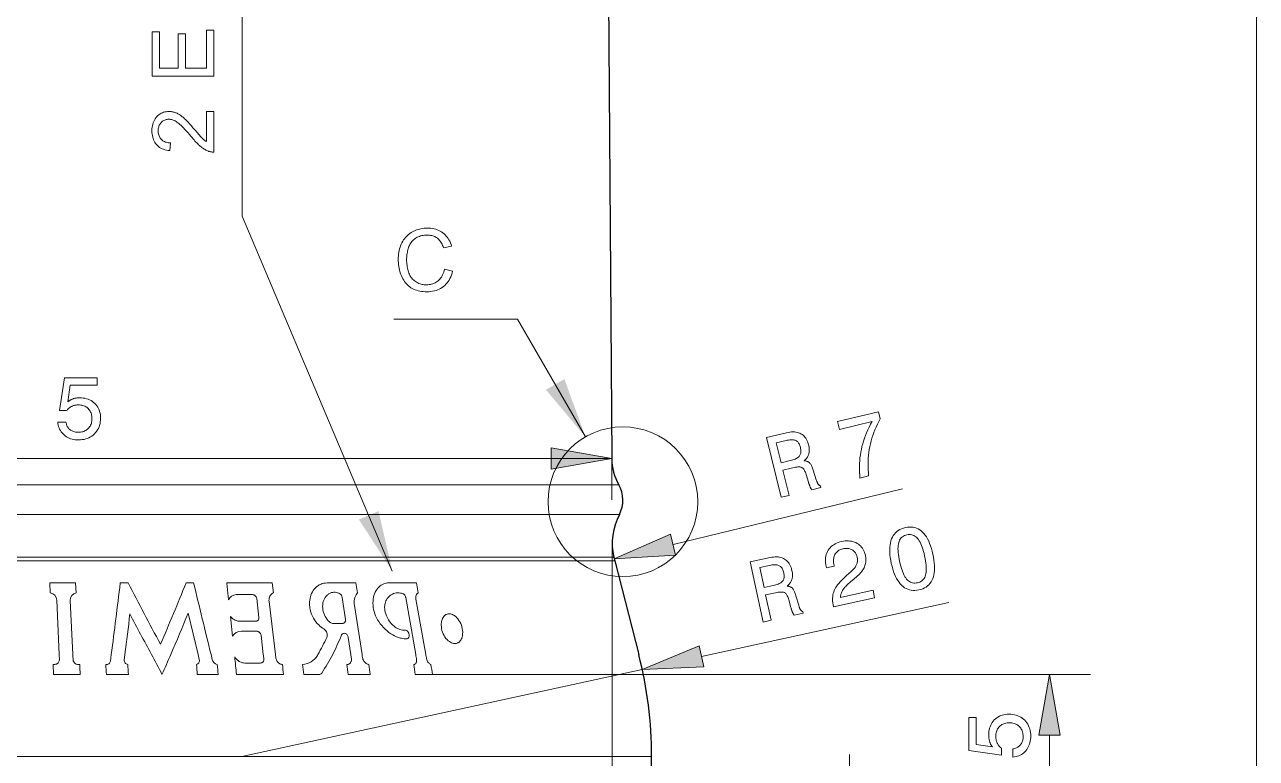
# Model space of a CAD drawing. Extents: x 5 to 409, y 5 to 583.
# Drawn here: x 136.8 to 196.9, y 204 to 239.7 of the extents above; entities that cross this region are included whole.
import ezdxf

# ---------------------------------------------------------------- set-up
doc = ezdxf.new("R2010")
doc.units = 0
for name, color, linetype, lineweight in [('DETAIL', 3, 'Continuous', 25), ('DIMENSIONS', 2, 'Continuous', 25), ('OUTLINE', 7, 'Continuous', 70), ('TEXT', 2, 'Continuous', 25)]:
    doc.layers.add(name, color=color, linetype=linetype, lineweight=lineweight)

msp = doc.modelspace()

# ---------------------------------------------------------------- linework, layer by layer
at = {"layer": 'DETAIL', "lineweight": 13}
for p, q in [((161.743, 217.31), (99.6, 217.31)), ((161.768, 215.856), (99.572, 215.856)), ((161.567, 213.603), (99.801, 213.603)), ((161.529, 213.783), (99.844, 213.783)), ((163.15, 204.057), (97.997, 204.057))]:
    msp.add_line(p, q, dxfattribs=at)
at = {"layer": 'DETAIL', "lineweight": 13, "ltscale": 0.101292}
msp.add_line((165.795, 217.31), (161.743, 217.31), dxfattribs=at)
at = {"layer": 'DETAIL', "lineweight": 13, "ltscale": 0.101379}
msp.add_line((165.823, 215.856), (161.768, 215.856), dxfattribs=at)
at = {"layer": 'DETAIL', "lineweight": 13, "ltscale": 0.100545}
msp.add_line((165.55, 213.783), (161.529, 213.783), dxfattribs=at)
at = {"layer": 'DETAIL', "lineweight": 13, "ltscale": 0.100679}
msp.add_line((165.594, 213.603), (161.567, 213.603), dxfattribs=at)
at = {"layer": 'DETAIL', "lineweight": 13, "ltscale": 0.106197}
msp.add_line((167.397, 204.057), (163.15, 204.057), dxfattribs=at)
at = {"layer": 'DETAIL', "lineweight": 13}
msp.add_circle((165.995, 216.48), 3.651, dxfattribs=at)
at = {"layer": 'DIMENSIONS', "lineweight": 13}
for p, q in [((196.899, 195.512), (196.899, 348.609)), ((161.438, 218.583), (99.947, 218.583)), ((102.902, 218.582), (162.493, 218.582)), ((165.475, 214.452), (165.475, 174.354)), ((147.397, 204.057), (166.94, 208.311)), ((156.704, 208.062), (188.805, 208.062))]:
    msp.add_line(p, q, dxfattribs=at)
at = {"layer": 'DIMENSIONS', "lineweight": 13, "ltscale": 0.288112}
msp.add_line((168.443, 214.39), (179.642, 217.11), dxfattribs=at)
at = {"layer": 'DIMENSIONS', "lineweight": 13, "ltscale": 0.308955}
msp.add_line((169.827, 208.94), (181.902, 211.568), dxfattribs=at)
at = {"layer": 'DIMENSIONS', "lineweight": 13, "ltscale": 0.239891}
msp.add_line((186.805, 195.512), (186.805, 205.107), dxfattribs=at)
at = {"layer": 'DIMENSIONS', "lineweight": 13, "ltscale": 0.116125}
msp.add_line((177.05, 199.512), (177.05, 204.157), dxfattribs=at)
at = {"layer": 'DIMENSIONS', "lineweight": 13}
for points in [[(138.423, 220.364), (138.823, 220.364), (138.832, 220.318), (138.843, 220.275), (138.856, 220.233), (138.872, 220.193), (138.89, 220.156), (138.911, 220.12), (138.934, 220.086), (138.96, 220.055), (138.988, 220.026), (139.018, 219.998), (139.051, 219.973), (139.086, 219.951), (139.122, 219.931), (139.16, 219.914), (139.199, 219.899), (139.241, 219.888), (139.284, 219.878), (139.329, 219.872), (139.376, 219.868), (139.424, 219.866), (139.483, 219.868), (139.54, 219.874), (139.594, 219.883), (139.647, 219.896), (139.696, 219.912), (139.744, 219.933), (139.788, 219.956), (139.831, 219.984), (139.871, 220.015), (139.909, 220.05), (139.944, 220.088), (139.975, 220.128), (140.003, 220.17), (140.027, 220.215), (140.047, 220.262), (140.063, 220.312), (140.076, 220.363), (140.085, 220.418), (140.091, 220.474), (140.093, 220.533), (140.091, 220.593), (140.085, 220.65), (140.076, 220.705), (140.064, 220.757), (140.047, 220.807), (140.027, 220.855), (140.004, 220.9), (139.977, 220.942), (139.946, 220.982), (139.911, 221.02), (139.874, 221.054), (139.834, 221.085), (139.791, 221.112), (139.746, 221.136), (139.699, 221.156), (139.649, 221.172), (139.596, 221.185), (139.542, 221.194), (139.484, 221.199), (139.424, 221.201), (139.39, 221.2), (139.355, 221.198), (139.322, 221.195), (139.289, 221.19), (139.257, 221.184), (139.225, 221.176), (139.194, 221.167), (139.164, 221.156), (139.134, 221.145), (139.105, 221.131), (139.076, 221.117), (139.049, 221.101), (139.022, 221.084), (138.995, 221.065), (138.97, 221.045), (138.945, 221.024), (138.921, 221.001), (138.897, 220.977), (138.875, 220.952), (138.853, 220.925), (138.509, 220.925), (138.745, 222.514), (140.348, 222.514), (140.348, 222.16), (139.034, 222.16), (138.914, 221.353), (138.936, 221.371), (138.959, 221.389), (138.982, 221.406), (139.006, 221.421), (139.031, 221.436), (139.057, 221.45), (139.084, 221.463), (139.111, 221.476), (139.139, 221.487), (139.168, 221.497), (139.198, 221.507), (139.228, 221.515), (139.258, 221.522), (139.29, 221.529), (139.321, 221.534), (139.353, 221.539), (139.386, 221.542), (139.419, 221.545), (139.453, 221.546), (139.487, 221.547), (139.578, 221.544), (139.665, 221.536), (139.748, 221.522), (139.828, 221.503), (139.904, 221.478), (139.977, 221.448), (140.046, 221.412), (140.111, 221.371), (140.173, 221.325), (140.231, 221.273), (140.284, 221.216), (140.332, 221.156), (140.374, 221.093), (140.411, 221.026), (140.442, 220.956), (140.467, 220.882), (140.487, 220.805), (140.501, 220.725), (140.509, 220.641), (140.512, 220.554), (140.509, 220.461), (140.5, 220.372), (140.485, 220.287), (140.464, 220.205), (140.438, 220.126), (140.405, 220.052), (140.366, 219.98), (140.321, 219.913), (140.27, 219.849), (140.214, 219.788), (140.152, 219.733), (140.087, 219.683), (140.019, 219.639), (139.946, 219.601), (139.87, 219.569), (139.791, 219.542), (139.708, 219.522), (139.621, 219.507), (139.531, 219.498), (139.437, 219.495), (139.354, 219.498), (139.273, 219.505), (139.196, 219.517), (139.121, 219.534), (139.049, 219.555), (138.98, 219.582), (138.914, 219.613), (138.851, 219.649), (138.791, 219.689), (138.734, 219.735), (138.68, 219.784), (138.632, 219.836), (138.588, 219.892), (138.55, 219.95), (138.516, 220.012), (138.488, 220.076), (138.464, 220.144), (138.445, 220.214), (138.432, 220.288)], [(177.56, 217.634), (177.547, 217.778), (177.538, 217.922), (177.534, 218.065), (177.534, 218.206), (177.538, 218.347), (177.548, 218.487), (177.561, 218.625), (177.579, 218.763), (177.601, 218.9), (177.628, 219.035), (177.659, 219.171), (177.695, 219.306), (177.736, 219.441), (177.782, 219.577), (177.832, 219.712), (177.887, 219.848), (177.947, 219.983), (178.012, 220.119), (178.081, 220.255), (178.155, 220.39), (176.561, 220.003), (176.468, 220.386), (178.465, 220.871), (178.55, 220.523), (178.479, 220.391), (178.412, 220.257), (178.35, 220.123), (178.293, 219.989), (178.24, 219.853), (178.191, 219.717), (178.147, 219.581), (178.107, 219.444), (178.072, 219.306), (178.042, 219.167), (178.016, 219.028), (177.994, 218.888), (177.977, 218.747), (177.965, 218.605), (177.956, 218.463), (177.953, 218.319), (177.954, 218.175), (177.959, 218.03), (177.969, 217.884), (177.984, 217.737)], [(173.71, 216.698), (173.002, 219.609), (173.975, 219.846), (174.06, 219.864), (174.141, 219.877), (174.22, 219.885), (174.295, 219.888), (174.367, 219.885), (174.437, 219.877), (174.503, 219.864), (174.566, 219.846), (174.626, 219.822), (174.683, 219.793), (174.736, 219.759), (174.786, 219.72), (174.833, 219.676), (174.876, 219.628), (174.915, 219.574), (174.951, 219.515), (174.983, 219.451), (175.011, 219.382), (175.036, 219.309), (175.058, 219.23), (175.068, 219.183), (175.077, 219.136), (175.083, 219.091), (175.086, 219.046), (175.087, 219.003), (175.086, 218.961), (175.083, 218.919), (175.077, 218.879), (175.069, 218.839), (175.059, 218.801), (175.047, 218.764), (175.032, 218.727), (175.015, 218.692), (174.996, 218.658), (174.974, 218.625), (174.95, 218.593), (174.924, 218.563), (174.896, 218.533), (174.866, 218.504), (174.833, 218.477), (174.867, 218.474), (174.899, 218.47), (174.929, 218.463), (174.958, 218.456), (174.986, 218.447), (175.012, 218.436), (175.036, 218.423), (175.059, 218.409), (175.081, 218.393), (175.101, 218.376), (175.12, 218.356), (175.138, 218.333), (175.157, 218.306), (175.175, 218.275), (175.193, 218.241), (175.211, 218.204), (175.229, 218.163), (175.246, 218.119), (175.264, 218.071), (175.28, 218.019), (175.426, 217.554), (175.436, 217.524), (175.445, 217.497), (175.455, 217.471), (175.464, 217.447), (175.473, 217.424), (175.483, 217.403), (175.492, 217.384), (175.501, 217.367), (175.511, 217.352), (175.52, 217.338), (175.529, 217.325), (175.539, 217.314), (175.55, 217.303), (175.561, 217.293), (175.572, 217.284), (175.584, 217.275), (175.596, 217.268), (175.609, 217.262), (175.623, 217.256), (175.636, 217.251), (175.656, 217.171), (175.215, 217.064), (175.207, 217.073), (175.199, 217.082), (175.191, 217.093), (175.183, 217.104), (175.175, 217.117), (175.167, 217.13), (175.159, 217.145), (175.15, 217.16), (175.142, 217.177), (175.134, 217.194), (175.126, 217.213), (175.117, 217.233), (175.108, 217.254), (175.1, 217.277), (175.091, 217.301), (175.081, 217.326), (175.072, 217.353), (175.063, 217.381), (175.053, 217.41), (175.043, 217.441), (174.931, 217.813), (174.914, 217.867), (174.896, 217.917), (174.877, 217.962), (174.857, 218.003), (174.837, 218.039), (174.816, 218.071), (174.794, 218.099), (174.772, 218.122), (174.748, 218.141), (174.725, 218.156), (174.697, 218.166), (174.665, 218.174), (174.626, 218.178), (174.582, 218.179), (174.533, 218.177), (174.477, 218.172), (174.416, 218.164), (174.35, 218.152), (174.278, 218.137), (174.2, 218.119), (173.8, 218.022), (174.099, 216.793)], [(173.953, 219.463), (173.478, 219.348), (173.714, 218.379), (174.162, 218.488), (174.228, 218.505), (174.29, 218.523), (174.346, 218.543), (174.398, 218.564), (174.446, 218.586), (174.488, 218.61), (174.526, 218.634), (174.56, 218.66), (174.588, 218.688), (174.612, 218.716), (174.632, 218.746), (174.648, 218.779), (174.661, 218.814), (174.671, 218.851), (174.677, 218.891), (174.68, 218.933), (174.679, 218.977), (174.675, 219.024), (174.667, 219.073), (174.656, 219.124), (174.643, 219.174), (174.627, 219.22), (174.61, 219.263), (174.591, 219.302), (174.569, 219.337), (174.546, 219.369), (174.521, 219.398), (174.494, 219.422), (174.464, 219.444), (174.433, 219.461), (174.4, 219.476), (174.363, 219.487), (174.323, 219.495), (174.28, 219.5), (174.233, 219.501), (174.184, 219.5), (174.131, 219.495), (174.075, 219.488), (174.016, 219.477)], [(179.09, 213.477), (179.061, 213.623), (179.039, 213.763), (179.023, 213.896), (179.015, 214.024), (179.013, 214.146), (179.017, 214.262), (179.029, 214.372), (179.047, 214.476), (179.072, 214.574), (179.103, 214.666), (179.142, 214.751), (179.186, 214.83), (179.237, 214.902), (179.295, 214.968), (179.359, 215.026), (179.429, 215.078), (179.506, 215.123), (179.589, 215.162), (179.679, 215.193), (179.775, 215.218), (179.873, 215.236), (179.969, 215.244), (180.061, 215.244), (180.15, 215.235), (180.235, 215.218), (180.318, 215.191), (180.397, 215.156), (180.473, 215.112), (180.546, 215.059), (180.616, 214.998), (180.682, 214.928), (180.745, 214.849), (180.804, 214.763), (180.86, 214.667), (180.912, 214.564), (180.96, 214.451), (181.005, 214.331), (181.047, 214.202), (181.085, 214.065), (181.119, 213.919), (181.148, 213.772), (181.171, 213.632), (181.187, 213.498), (181.196, 213.37), (181.198, 213.248), (181.194, 213.133), (181.183, 213.023), (181.165, 212.92), (181.14, 212.823), (181.109, 212.732), (181.071, 212.648), (181.027, 212.57), (180.976, 212.498), (180.918, 212.434), (180.854, 212.376), (180.783, 212.324), (180.706, 212.279), (180.622, 212.241), (180.532, 212.209), (180.435, 212.184), (180.338, 212.167), (180.243, 212.158), (180.151, 212.159), (180.063, 212.167), (179.977, 212.185), (179.895, 212.212), (179.815, 212.247), (179.739, 212.291), (179.666, 212.343), (179.596, 212.405), (179.529, 212.475), (179.465, 212.553), (179.406, 212.639), (179.35, 212.734), (179.297, 212.837), (179.249, 212.949), (179.204, 213.068), (179.162, 213.196), (179.124, 213.333)], [(168.32, 214.896), (165.572, 213.692), (168.566, 213.884)], [(176.264, 211.364), (176.261, 211.377), (176.245, 211.463), (176.233, 211.547), (176.226, 211.629), (176.223, 211.709), (176.225, 211.787), (176.232, 211.863), (176.243, 211.937), (176.259, 212.009), (176.28, 212.079), (176.305, 212.147), (176.336, 212.215), (176.374, 212.284), (176.418, 212.354), (176.468, 212.426), (176.525, 212.499), (176.589, 212.573), (176.659, 212.649), (176.736, 212.726), (176.819, 212.804), (176.909, 212.884), (177.128, 213.074), (177.167, 213.108), (177.202, 213.142), (177.236, 213.176), (177.266, 213.211), (177.294, 213.245), (177.32, 213.279), (177.343, 213.314), (177.363, 213.349), (177.381, 213.383), (177.396, 213.418), (177.409, 213.453), (177.42, 213.489), (177.428, 213.525), (177.434, 213.562), (177.438, 213.599), (177.439, 213.637), (177.438, 213.676), (177.435, 213.715), (177.43, 213.755), (177.422, 213.796), (177.411, 213.841), (177.396, 213.884), (177.379, 213.924), (177.359, 213.962), (177.336, 213.997), (177.311, 214.03), (177.282, 214.061), (177.251, 214.089), (177.217, 214.114), (177.181, 214.137), (177.142, 214.157), (177.101, 214.174), (177.059, 214.187), (177.016, 214.197), (176.971, 214.204), (176.924, 214.207), (176.876, 214.207), (176.826, 214.204), (176.775, 214.197), (176.722, 214.187), (176.67, 214.174), (176.622, 214.158), (176.576, 214.138), (176.534, 214.116), (176.494, 214.09), (176.458, 214.061), (176.424, 214.029), (176.394, 213.994), (176.367, 213.956), (176.342, 213.915), (176.321, 213.871), (176.304, 213.825), (176.29, 213.776), (176.28, 213.726), (176.274, 213.674), (176.271, 213.62), (176.272, 213.564), (176.277, 213.505), (176.285, 213.445), (176.297, 213.383), (176.305, 213.348), (175.922, 213.264), (175.909, 213.324), (175.892, 213.415), (175.881, 213.504), (175.876, 213.59), (175.877, 213.673), (175.884, 213.754), (175.898, 213.831), (175.917, 213.907), (175.943, 213.979), (175.975, 214.049), (176.013, 214.116), (176.056, 214.179), (176.104, 214.238), (176.158, 214.292), (176.216, 214.342), (176.279, 214.386), (176.347, 214.427), (176.42, 214.463), (176.498, 214.494), (176.581, 214.52), (176.668, 214.542), (176.754, 214.558), (176.837, 214.569), (176.918, 214.574), (176.996, 214.573), (177.073, 214.567), (177.147, 214.555), (177.218, 214.538), (177.288, 214.516), (177.355, 214.487), (177.42, 214.453), (177.482, 214.415), (177.539, 214.372), (177.591, 214.325), (177.638, 214.274), (177.681, 214.218), (177.719, 214.159), (177.752, 214.095), (177.781, 214.027), (177.805, 213.955), (177.825, 213.879), (177.836, 213.819), (177.844, 213.76), (177.849, 213.701), (177.85, 213.643), (177.847, 213.587), (177.841, 213.53), (177.832, 213.475), (177.819, 213.421), (177.803, 213.367), (177.784, 213.315), (177.76, 213.262), (177.734, 213.211), (177.703, 213.16), (177.669, 213.109), (177.632, 213.059), (177.591, 213.009), (177.547, 212.96), (177.498, 212.912), (177.447, 212.864), (177.392, 212.816), (177.172, 212.637), (177.111, 212.585), (177.054, 212.536), (177.001, 212.488), (176.952, 212.441), (176.907, 212.396), (176.866, 212.353), (176.828, 212.311), (176.794, 212.271), (176.764, 212.232), (176.738, 212.195), (176.715, 212.158), (176.694, 212.122), (176.675, 212.085), (176.659, 212.047), (176.645, 212.01), (176.633, 211.972), (176.623, 211.934), (176.616, 211.896), (176.61, 211.858), (176.607, 211.819), (178.198, 212.165), (178.277, 211.803)], [(179.494, 213.565), (179.521, 213.447), (179.55, 213.337), (179.58, 213.234), (179.612, 213.138), (179.645, 213.049), (179.68, 212.967), (179.717, 212.892), (179.755, 212.824), (179.794, 212.764), (179.835, 212.71), (179.878, 212.664), (179.923, 212.624), (179.971, 212.59), (180.02, 212.562), (180.071, 212.541), (180.125, 212.526), (180.18, 212.518), (180.238, 212.515), (180.298, 212.52), (180.36, 212.53), (180.421, 212.546), (180.478, 212.567), (180.529, 212.593), (180.577, 212.624), (180.619, 212.659), (180.657, 212.7), (180.69, 212.745), (180.719, 212.795), (180.743, 212.849), (180.762, 212.909), (180.777, 212.974), (180.787, 213.045), (180.793, 213.122), (180.795, 213.205), (180.792, 213.294), (180.785, 213.389), (180.774, 213.491), (180.758, 213.598), (180.738, 213.711), (180.713, 213.83), (180.686, 213.95), (180.657, 214.061), (180.627, 214.166), (180.595, 214.263), (180.562, 214.352), (180.527, 214.435), (180.491, 214.51), (180.453, 214.578), (180.414, 214.638), (180.374, 214.691), (180.332, 214.737), (180.287, 214.777), (180.241, 214.81), (180.192, 214.837), (180.14, 214.858), (180.087, 214.873), (180.031, 214.881), (179.973, 214.883), (179.913, 214.879), (179.851, 214.868), (179.79, 214.852), (179.734, 214.831), (179.682, 214.805), (179.635, 214.774), (179.593, 214.738), (179.555, 214.698), (179.522, 214.652), (179.493, 214.602), (179.468, 214.546), (179.449, 214.486), (179.434, 214.42), (179.423, 214.349), (179.416, 214.272), (179.414, 214.188), (179.417, 214.099), (179.423, 214.004), (179.434, 213.903), (179.45, 213.796), (179.47, 213.684)], [(172.836, 210.618), (172.198, 213.545), (173.177, 213.758), (173.262, 213.775), (173.343, 213.786), (173.422, 213.792), (173.497, 213.792), (173.57, 213.788), (173.639, 213.778), (173.704, 213.764), (173.767, 213.744), (173.826, 213.719), (173.882, 213.689), (173.935, 213.653), (173.984, 213.613), (174.03, 213.568), (174.071, 213.519), (174.109, 213.464), (174.144, 213.404), (174.174, 213.34), (174.201, 213.27), (174.225, 213.196), (174.244, 213.117), (174.254, 213.069), (174.261, 213.023), (174.265, 212.977), (174.268, 212.933), (174.268, 212.889), (174.266, 212.847), (174.262, 212.805), (174.255, 212.765), (174.246, 212.726), (174.235, 212.688), (174.222, 212.651), (174.206, 212.615), (174.188, 212.58), (174.168, 212.546), (174.146, 212.514), (174.121, 212.483), (174.095, 212.453), (174.066, 212.424), (174.035, 212.396), (174.001, 212.369), (174.035, 212.366), (174.067, 212.36), (174.097, 212.354), (174.126, 212.345), (174.153, 212.335), (174.179, 212.324), (174.203, 212.311), (174.226, 212.296), (174.247, 212.28), (174.266, 212.262), (174.285, 212.242), (174.303, 212.218), (174.321, 212.19), (174.339, 212.16), (174.356, 212.125), (174.373, 212.087), (174.39, 212.046), (174.406, 212.001), (174.422, 211.953), (174.438, 211.901), (174.572, 211.432), (174.581, 211.402), (174.59, 211.375), (174.599, 211.348), (174.607, 211.324), (174.616, 211.301), (174.625, 211.28), (174.634, 211.261), (174.643, 211.244), (174.652, 211.228), (174.661, 211.214), (174.67, 211.201), (174.679, 211.189), (174.69, 211.178), (174.7, 211.168), (174.712, 211.159), (174.723, 211.15), (174.735, 211.142), (174.748, 211.136), (174.761, 211.13), (174.775, 211.124), (174.793, 211.044), (174.35, 210.948), (174.342, 210.956), (174.334, 210.966), (174.326, 210.977), (174.318, 210.989), (174.311, 211.001), (174.303, 211.015), (174.295, 211.03), (174.287, 211.045), (174.279, 211.062), (174.271, 211.08), (174.263, 211.098), (174.255, 211.119), (174.247, 211.14), (174.239, 211.163), (174.231, 211.187), (174.222, 211.213), (174.214, 211.24), (174.205, 211.268), (174.196, 211.298), (174.187, 211.329), (174.084, 211.703), (174.068, 211.758), (174.051, 211.808), (174.033, 211.853), (174.014, 211.895), (173.995, 211.931), (173.974, 211.964), (173.953, 211.992), (173.931, 212.016), (173.909, 212.035), (173.885, 212.051), (173.858, 212.062), (173.826, 212.07), (173.788, 212.076), (173.744, 212.078), (173.694, 212.077), (173.638, 212.073), (173.577, 212.066), (173.51, 212.056), (173.438, 212.043), (173.36, 212.027), (172.958, 211.939), (173.227, 210.703)], [(173.146, 213.376), (172.668, 213.272), (172.88, 212.298), (173.331, 212.396), (173.397, 212.412), (173.459, 212.429), (173.516, 212.447), (173.569, 212.467), (173.617, 212.488), (173.66, 212.51), (173.699, 212.534), (173.732, 212.559), (173.762, 212.586), (173.786, 212.614), (173.807, 212.644), (173.824, 212.676), (173.838, 212.71), (173.848, 212.747), (173.855, 212.787), (173.859, 212.829), (173.859, 212.873), (173.856, 212.92), (173.85, 212.969), (173.84, 213.02), (173.828, 213.07), (173.814, 213.117), (173.797, 213.16), (173.779, 213.2), (173.758, 213.236), (173.736, 213.268), (173.711, 213.297), (173.685, 213.323), (173.656, 213.345), (173.625, 213.363), (173.592, 213.378), (173.556, 213.39), (173.516, 213.399), (173.473, 213.405), (173.426, 213.408), (173.377, 213.408), (173.324, 213.404), (173.268, 213.398), (173.208, 213.389)], [(169.716, 209.449), (166.94, 208.311), (169.937, 208.431)], [(187.326, 205.107), (186.805, 208.062), (186.284, 205.107)], [(185.023, 204.035), (185.023, 204.435), (185.068, 204.444), (185.112, 204.455), (185.154, 204.468), (185.193, 204.484), (185.231, 204.502), (185.267, 204.523), (185.3, 204.546), (185.332, 204.572), (185.361, 204.6), (185.388, 204.63), (185.413, 204.663), (185.436, 204.698), (185.456, 204.734), (185.473, 204.772), (185.487, 204.811), (185.499, 204.853), (185.508, 204.896), (185.515, 204.941), (185.519, 204.988), (185.52, 205.036), (185.518, 205.095), (185.513, 205.152), (185.504, 205.207), (185.491, 205.259), (185.474, 205.308), (185.454, 205.356), (185.43, 205.4), (185.403, 205.443), (185.372, 205.483), (185.337, 205.521), (185.299, 205.556), (185.259, 205.587), (185.216, 205.615), (185.171, 205.639), (185.124, 205.659), (185.075, 205.675), (185.023, 205.688), (184.969, 205.697), (184.913, 205.703), (184.854, 205.705), (184.794, 205.703), (184.737, 205.697), (184.682, 205.688), (184.629, 205.676), (184.579, 205.659), (184.532, 205.639), (184.487, 205.616), (184.444, 205.589), (184.404, 205.558), (184.367, 205.523), (184.333, 205.486), (184.302, 205.446), (184.275, 205.403), (184.251, 205.358), (184.231, 205.311), (184.215, 205.261), (184.202, 205.208), (184.193, 205.154), (184.187, 205.096), (184.186, 205.036), (184.186, 205.002), (184.188, 204.967), (184.192, 204.934), (184.197, 204.901), (184.203, 204.869), (184.211, 204.837), (184.22, 204.806), (184.23, 204.776), (184.242, 204.746), (184.255, 204.717), (184.27, 204.688), (184.286, 204.661), (184.303, 204.634), (184.322, 204.607), (184.342, 204.582), (184.363, 204.557), (184.386, 204.533), (184.41, 204.509), (184.435, 204.487), (184.462, 204.465), (184.462, 204.121), (182.872, 204.357), (182.872, 205.96), (183.226, 205.96), (183.226, 204.646), (184.034, 204.526), (184.015, 204.548), (183.998, 204.571), (183.981, 204.594), (183.965, 204.618), (183.95, 204.643), (183.936, 204.669), (183.923, 204.696), (183.911, 204.723), (183.9, 204.751), (183.889, 204.78), (183.88, 204.81), (183.872, 204.84), (183.864, 204.87), (183.858, 204.902), (183.852, 204.933), (183.848, 204.965), (183.844, 204.998), (183.842, 205.031), (183.84, 205.065), (183.84, 205.099), (183.843, 205.19), (183.851, 205.277), (183.865, 205.36), (183.884, 205.44), (183.908, 205.516), (183.939, 205.589), (183.974, 205.658), (184.015, 205.723), (184.062, 205.785), (184.114, 205.843), (184.171, 205.896), (184.23, 205.944), (184.294, 205.986), (184.361, 206.023), (184.431, 206.054), (184.504, 206.079), (184.581, 206.099), (184.662, 206.113), (184.746, 206.121), (184.833, 206.124), (184.926, 206.121), (185.015, 206.112), (185.1, 206.097), (185.182, 206.076), (185.26, 206.05), (185.335, 206.017), (185.406, 205.978), (185.474, 205.933), (185.538, 205.882), (185.598, 205.826), (185.654, 205.764), (185.704, 205.699), (185.748, 205.631), (185.786, 205.558), (185.818, 205.482), (185.844, 205.403), (185.865, 205.32), (185.879, 205.233), (185.888, 205.143), (185.891, 205.049), (185.889, 204.966), (185.882, 204.885), (185.87, 204.808), (185.853, 204.733), (185.831, 204.661), (185.805, 204.592), (185.774, 204.526), (185.738, 204.463), (185.697, 204.403), (185.652, 204.346), (185.603, 204.292), (185.55, 204.244), (185.495, 204.2), (185.436, 204.162), (185.375, 204.128), (185.311, 204.1), (185.243, 204.076), (185.173, 204.057), (185.099, 204.044)]]:
    msp.add_lwpolyline(points, close=True, dxfattribs=at)
for points in [[(168.32, 214.896), (165.572, 213.692), (168.32, 214.896), (168.566, 213.884)], [(169.716, 209.449), (166.94, 208.311), (169.716, 209.449), (169.937, 208.431)], [(187.326, 205.107), (186.805, 208.062), (187.326, 205.107), (186.284, 205.107)]]:
    msp.add_solid(points, dxfattribs=at)
at = {"layer": 'OUTLINE', "lineweight": 30}
msp.add_line((164.747, 324.323), (165.447, 218.583), dxfattribs=at)
at = {"layer": 'OUTLINE', "lineweight": 30, "ltscale": 0.004642}
msp.add_line((165.55, 213.783), (165.594, 213.603), dxfattribs=at)
at = {"layer": 'OUTLINE', "lineweight": 30, "ltscale": 0.1179}
msp.add_line((165.594, 213.603), (166.768, 209.035), dxfattribs=at)
at = {"layer": 'OUTLINE', "lineweight": 13, "ltscale": 0.012117}
msp.add_line((138.057, 212.038), (138.037, 212.523), dxfattribs=at)
at = {"layer": 'OUTLINE', "lineweight": 13, "ltscale": 0.031458}
msp.add_line((138.037, 212.523), (139.296, 212.523), dxfattribs=at)
at = {"layer": 'OUTLINE', "lineweight": 13, "ltscale": 0.012123}
msp.add_line((139.296, 212.523), (139.32, 212.038), dxfattribs=at)
at = {"layer": 'OUTLINE', "lineweight": 13, "ltscale": 0.009464}
msp.add_line((141.473, 212.523), (141.852, 212.523), dxfattribs=at)
at = {"layer": 'OUTLINE', "lineweight": 13, "ltscale": 0.009145}
msp.add_line((144.685, 212.523), (145.051, 212.523), dxfattribs=at)
at = {"layer": 'OUTLINE', "lineweight": 13, "ltscale": 8.36422e-05}
msp.add_line((146.667, 212.519), (146.667, 212.523), dxfattribs=at)
at = {"layer": 'OUTLINE', "lineweight": 13, "ltscale": 0.055572}
msp.add_line((146.667, 212.523), (148.89, 212.523), dxfattribs=at)
at = {"layer": 'OUTLINE', "lineweight": 13, "ltscale": 0.020701}
msp.add_line((146.756, 211.696), (146.667, 212.519), dxfattribs=at)
at = {"layer": 'OUTLINE', "lineweight": 13, "ltscale": 0.012202}
msp.add_line((148.89, 212.523), (148.95, 212.038), dxfattribs=at)
at = {"layer": 'OUTLINE', "lineweight": 13, "ltscale": 0.035291}
msp.add_line((151.562, 212.523), (152.973, 212.523), dxfattribs=at)
at = {"layer": 'OUTLINE', "lineweight": 13, "ltscale": 0.012255}
msp.add_line((152.973, 212.523), (153.049, 212.038), dxfattribs=at)
at = {"layer": 'OUTLINE', "lineweight": 13, "ltscale": 0.033757}
msp.add_line((154.569, 212.523), (155.92, 212.523), dxfattribs=at)
at = {"layer": 'OUTLINE', "lineweight": 13, "ltscale": 0.012301}
msp.add_line((155.92, 212.523), (156.007, 212.038), dxfattribs=at)
at = {"layer": 'OUTLINE', "lineweight": 13, "ltscale": 0.066428}
msp.add_line((138.495, 209.035), (138.379, 211.69), dxfattribs=at)
at = {"layer": 'OUTLINE', "lineweight": 13, "ltscale": 0.065733}
msp.add_line((139.032, 211.661), (139.16, 209.035), dxfattribs=at)
at = {"layer": 'OUTLINE', "lineweight": 13, "ltscale": 0.019934}
msp.add_line((147.929, 211.952), (147.132, 211.952), dxfattribs=at)
at = {"layer": 'OUTLINE', "lineweight": 13, "ltscale": 0.022984}
msp.add_line((148.236, 210.846), (148.128, 211.759), dxfattribs=at)
at = {"layer": 'OUTLINE', "lineweight": 13, "ltscale": 0.065094}
msp.add_line((148.733, 211.62), (149.048, 209.035), dxfattribs=at)
at = {"layer": 'OUTLINE', "lineweight": 13, "ltscale": 0.027204}
msp.add_line((152.3, 211.821), (152.463, 210.745), dxfattribs=at)
at = {"layer": 'OUTLINE', "lineweight": 13, "ltscale": 0.070466}
msp.add_line((155.885, 209.035), (155.399, 211.811), dxfattribs=at)
at = {"layer": 'OUTLINE', "lineweight": 13, "ltscale": 0.06842}
msp.add_line((155.898, 211.729), (156.379, 209.035), dxfattribs=at)
at = {"layer": 'OUTLINE', "lineweight": 13, "ltscale": 0.051686}
msp.add_line((145.268, 209.035), (144.782, 211.044), dxfattribs=at)
at = {"layer": 'OUTLINE', "lineweight": 13, "ltscale": 0.060325}
msp.add_line((152.898, 211.419), (153.268, 209.035), dxfattribs=at)
at = {"layer": 'OUTLINE', "lineweight": 13, "ltscale": 0.024355}
msp.add_line((146.948, 209.926), (146.843, 210.894), dxfattribs=at)
at = {"layer": 'OUTLINE', "lineweight": 13, "ltscale": 0.018665}
msp.add_line((147.336, 210.652), (148.082, 210.652), dxfattribs=at)
at = {"layer": 'OUTLINE', "lineweight": 13, "ltscale": 0.012374}
msp.add_line((152.33, 210.551), (151.835, 210.551), dxfattribs=at)
at = {"layer": 'OUTLINE', "lineweight": 13, "ltscale": 0.018912}
msp.add_line((148.139, 210.166), (147.383, 210.166), dxfattribs=at)
at = {"layer": 'OUTLINE', "lineweight": 13, "ltscale": 0.023596}
msp.add_line((148.451, 209.035), (148.34, 209.972), dxfattribs=at)
at = {"layer": 'OUTLINE', "lineweight": 13, "ltscale": 0.020848}
msp.add_line((152.721, 209.035), (152.596, 209.86), dxfattribs=at)
at = {"layer": 'OUTLINE', "lineweight": 13, "ltscale": 0.012222}
msp.add_line((138.218, 208.062), (138.201, 208.55), dxfattribs=at)
at = {"layer": 'OUTLINE', "lineweight": 13, "ltscale": 0.008215}
msp.add_line((140.992, 208.709), (141.036, 209.035), dxfattribs=at)
at = {"layer": 'OUTLINE', "lineweight": 13, "ltscale": 0.006922}
msp.add_line((141.702, 209.035), (141.667, 208.76), dxfattribs=at)
at = {"layer": 'OUTLINE', "lineweight": 13, "ltscale": 0.006407}
msp.add_line((145.328, 208.786), (145.268, 209.035), dxfattribs=at)
at = {"layer": 'OUTLINE', "lineweight": 13, "ltscale": 0.006416}
msp.add_line((145.902, 209.035), (145.963, 208.786), dxfattribs=at)
at = {"layer": 'OUTLINE', "lineweight": 13, "ltscale": 0.019091}
msp.add_line((147.555, 208.618), (148.319, 208.618), dxfattribs=at)
at = {"layer": 'OUTLINE', "lineweight": 13, "ltscale": 0.004475}
msp.add_line((149.048, 209.035), (149.069, 208.857), dxfattribs=at)
at = {"layer": 'OUTLINE', "lineweight": 13, "ltscale": 0.0014}
msp.add_line((151.089, 208.987), (151.117, 209.035), dxfattribs=at)
at = {"layer": 'OUTLINE', "lineweight": 13, "ltscale": 0.03252}
msp.add_line((139.519, 208.062), (138.218, 208.062), dxfattribs=at)
at = {"layer": 'OUTLINE', "lineweight": 13, "ltscale": 0.026787}
msp.add_line((141.867, 208.062), (140.795, 208.062), dxfattribs=at)
at = {"layer": 'OUTLINE', "lineweight": 13, "ltscale": 0.025435}
msp.add_line((146.25, 208.062), (145.232, 208.062), dxfattribs=at)
at = {"layer": 'OUTLINE', "lineweight": 13, "ltscale": 0.057449}
msp.add_line((149.437, 208.062), (147.139, 208.062), dxfattribs=at)
at = {"layer": 'OUTLINE', "lineweight": 13, "ltscale": 0.018946}
msp.add_line((151.181, 208.062), (150.423, 208.062), dxfattribs=at)
at = {"layer": 'OUTLINE', "lineweight": 13, "ltscale": 0.026645}
msp.add_line((153.658, 208.062), (152.592, 208.062), dxfattribs=at)
at = {"layer": 'OUTLINE', "lineweight": 13, "ltscale": 0.021004}
msp.add_line((156.704, 208.062), (155.864, 208.062), dxfattribs=at)
at = {"layer": 'OUTLINE', "lineweight": 30, "ltscale": 0.0375}
msp.add_line((167.397, 202.557), (167.397, 204.057), dxfattribs=at)
at = {"layer": 'OUTLINE', "lineweight": 13}
for points in [[(151.402, 210.285), (151.337, 210.326), (151.274, 210.371), (151.213, 210.42), (151.155, 210.473), (151.117, 210.51), (151.081, 210.549), (151.014, 210.631), (150.952, 210.718), (150.896, 210.81), (150.847, 210.905), (150.805, 211.004), (150.769, 211.106), (150.742, 211.21), (150.722, 211.314), (150.715, 211.367), (150.71, 211.42), (150.707, 211.507), (150.709, 211.594), (150.716, 211.68), (150.73, 211.765), (150.749, 211.847), (150.774, 211.927), (150.806, 212.006), (150.844, 212.082), (150.887, 212.154), (150.936, 212.22), (150.991, 212.281), (151.05, 212.336), (151.114, 212.385), (151.147, 212.406), (151.182, 212.426), (151.229, 212.45), (151.278, 212.471), (151.328, 212.488), (151.404, 212.507), (151.482, 212.519), (151.562, 212.523)], [(154.083, 210.637), (154.026, 210.728), (153.975, 210.822), (153.93, 210.92), (153.891, 211.021), (153.859, 211.124), (153.833, 211.228), (153.815, 211.333), (153.804, 211.438), (153.8, 211.543), (153.803, 211.646), (153.813, 211.738), (153.829, 211.828), (153.851, 211.915), (153.88, 211.999), (153.914, 212.078), (153.954, 212.153), (154, 212.223), (154.025, 212.255), (154.052, 212.286), (154.1, 212.336), (154.152, 212.38), (154.207, 212.418), (154.266, 212.451), (154.326, 212.478), (154.39, 212.499), (154.448, 212.512), (154.509, 212.52), (154.569, 212.523)], [(148.128, 211.759), (148.122, 211.789), (148.112, 211.818), (148.098, 211.846), (148.075, 211.88), (148.045, 211.909), (148.029, 211.921), (148.012, 211.931), (147.985, 211.943), (147.957, 211.95), (147.929, 211.952)], [(148.95, 212.038), (148.908, 212.018), (148.87, 211.992), (148.834, 211.959), (148.802, 211.921), (148.776, 211.878), (148.755, 211.832), (148.74, 211.781), (148.732, 211.728), (148.729, 211.674), (148.733, 211.62)], [(151.674, 210.621), (151.616, 210.681), (151.562, 210.746), (151.514, 210.815), (151.471, 210.889), (151.434, 210.966), (151.403, 211.045), (151.379, 211.127), (151.361, 211.21), (151.351, 211.292), (151.347, 211.373), (151.35, 211.454), (151.361, 211.534), (151.378, 211.61), (151.402, 211.684), (151.417, 211.72), (151.434, 211.754), (151.452, 211.787), (151.472, 211.818), (151.513, 211.873), (151.559, 211.923), (151.611, 211.967), (151.638, 211.986), (151.666, 212.003)], [(151.666, 212.003), (151.721, 212.03), (151.778, 212.05), (151.838, 212.063), (151.899, 212.067), (151.961, 212.065), (152.023, 212.055), (152.077, 212.04), (152.131, 212.02), (152.183, 211.995)], [(153.049, 212.038), (153.013, 211.993), (152.981, 211.943), (152.964, 211.912), (152.948, 211.879), (152.934, 211.844), (152.922, 211.808), (152.903, 211.735), (152.892, 211.658), (152.887, 211.579), (152.889, 211.5), (152.898, 211.419)], [(154.464, 211.703), (154.435, 211.647), (154.411, 211.586), (154.393, 211.522), (154.382, 211.468), (154.375, 211.413), (154.372, 211.356), (154.372, 211.313), (154.374, 211.27), (154.384, 211.183), (154.402, 211.096), (154.427, 211.01)], [(155.262, 211.998), (155.201, 212.017), (155.139, 212.031), (155.077, 212.039), (155.008, 212.041), (154.94, 212.036), (154.874, 212.024), (154.81, 212.004), (154.751, 211.979), (154.694, 211.947), (154.641, 211.909), (154.59, 211.865), (154.544, 211.816), (154.502, 211.762), (154.464, 211.703)], [(155.399, 211.811), (155.393, 211.837), (155.386, 211.861), (155.372, 211.892), (155.354, 211.921), (155.334, 211.947), (155.312, 211.968), (155.287, 211.986), (155.262, 211.998)], [(156.007, 212.038), (155.985, 212.025), (155.964, 212.009), (155.946, 211.989), (155.934, 211.972), (155.924, 211.953), (155.91, 211.921), (155.9, 211.886), (155.893, 211.848), (155.891, 211.819), (155.891, 211.789), (155.894, 211.759), (155.898, 211.729)], [(154.427, 211.01), (154.465, 210.914), (154.509, 210.82), (154.559, 210.73), (154.616, 210.645), (154.647, 210.605), (154.679, 210.566), (154.723, 210.516), (154.77, 210.469), (154.819, 210.426), (154.855, 210.397), (154.891, 210.37), (154.941, 210.337), (154.993, 210.308), (155.045, 210.282), (155.109, 210.257), (155.173, 210.237), (155.237, 210.224), (155.301, 210.218), (155.365, 210.218)], [(157.15, 210.295), (157.138, 210.379), (157.132, 210.462), (157.135, 210.544), (157.139, 210.585), (157.144, 210.624), (157.157, 210.685), (157.175, 210.742), (157.198, 210.797), (157.226, 210.846), (157.258, 210.891), (157.296, 210.931), (157.316, 210.949), (157.338, 210.965), (157.36, 210.979), (157.383, 210.991), (157.419, 211.005), (157.457, 211.015), (157.496, 211.02), (157.536, 211.021), (157.586, 211.016), (157.636, 211.004), (157.687, 210.985), (157.736, 210.959), (157.785, 210.928), (157.814, 210.906), (157.843, 210.882), (157.897, 210.829), (157.948, 210.769), (157.997, 210.699), (158.041, 210.625), (158.08, 210.546), (158.113, 210.465), (158.139, 210.38), (158.159, 210.295)], [(146.843, 210.894), (146.883, 210.851), (146.926, 210.811), (146.972, 210.775), (147.028, 210.738), (147.086, 210.708), (147.147, 210.684), (147.209, 210.666), (147.272, 210.656), (147.336, 210.652)], [(148.082, 210.652), (148.109, 210.654), (148.135, 210.661), (148.159, 210.673), (148.181, 210.689), (148.201, 210.708), (148.216, 210.732), (148.227, 210.757), (148.235, 210.786), (148.238, 210.816), (148.236, 210.846)], [(152.463, 210.745), (152.465, 210.715), (152.464, 210.685), (152.458, 210.656), (152.452, 210.639), (152.445, 210.623), (152.432, 210.603), (152.417, 210.585), (152.4, 210.572), (152.378, 210.56), (152.355, 210.553), (152.33, 210.551)], [(155.446, 209.801), (155.381, 209.802), (155.316, 209.806), (155.25, 209.815), (155.201, 209.823), (155.152, 209.834), (155.053, 209.862), (154.955, 209.897), (154.859, 209.94), (154.763, 209.99), (154.67, 210.048), (154.579, 210.111), (154.487, 210.185), (154.398, 210.264), (154.313, 210.35), (154.232, 210.441), (154.155, 210.537), (154.083, 210.637)], [(148.34, 209.972), (148.334, 210.002), (148.324, 210.032), (148.31, 210.06), (148.286, 210.094), (148.257, 210.123), (148.24, 210.135), (148.223, 210.145), (148.196, 210.156), (148.168, 210.164), (148.139, 210.166)], [(151.547, 209.864), (151.562, 209.906), (151.57, 209.952), (151.571, 210), (151.565, 210.049), (151.552, 210.097), (151.533, 210.143), (151.507, 210.186), (151.476, 210.225), (151.441, 210.258), (151.402, 210.285)], [(152.596, 209.86), (152.589, 209.894), (152.576, 209.928), (152.56, 209.959), (152.539, 209.988), (152.515, 210.014), (152.488, 210.036), (152.459, 210.051), (152.429, 210.062), (152.398, 210.067), (152.369, 210.065), (152.34, 210.057), (152.314, 210.043), (152.292, 210.024), (152.273, 209.999), (152.259, 209.971)], [(155.365, 210.218), (155.39, 210.217), (155.416, 210.21), (155.442, 210.199), (155.466, 210.183), (155.482, 210.169), (155.497, 210.154), (155.524, 210.119), (155.545, 210.08), (155.558, 210.048), (155.566, 210.015), (155.57, 209.982), (155.571, 209.949), (155.568, 209.928), (155.564, 209.908), (155.556, 209.883), (155.545, 209.86), (155.53, 209.84), (155.514, 209.825), (155.495, 209.813), (155.474, 209.805), (155.446, 209.801)], [(158.159, 210.295), (158.172, 210.211), (158.178, 210.128), (158.177, 210.046), (158.169, 209.966), (158.162, 209.928), (158.154, 209.891), (158.143, 209.855), (158.131, 209.82), (158.111, 209.777), (158.088, 209.736), (158.062, 209.699), (158.044, 209.678), (158.025, 209.659), (158.005, 209.641), (157.984, 209.626), (157.962, 209.612), (157.938, 209.599), (157.902, 209.585), (157.865, 209.575), (157.826, 209.57), (157.785, 209.569), (157.734, 209.574), (157.683, 209.587), (157.632, 209.606), (157.581, 209.631), (157.531, 209.662), (157.501, 209.684), (157.472, 209.708), (157.415, 209.761), (157.363, 209.821), (157.313, 209.891), (157.268, 209.965), (157.229, 210.043), (157.196, 210.125), (157.169, 210.21), (157.15, 210.295)], [(138.201, 208.55), (138.24, 208.546), (138.28, 208.548), (138.318, 208.556), (138.355, 208.568), (138.382, 208.583), (138.408, 208.6), (138.431, 208.62), (138.446, 208.636), (138.459, 208.654), (138.48, 208.689), (138.495, 208.728), (138.503, 208.767), (138.504, 208.807)], [(145.194, 208.55), (145.226, 208.561), (145.253, 208.576), (145.278, 208.596), (145.298, 208.619), (145.313, 208.645), (145.326, 208.679), (145.333, 208.714), (145.334, 208.75), (145.328, 208.786)], [(147.057, 208.916), (147.096, 208.86), (147.141, 208.807), (147.192, 208.758), (147.22, 208.735), (147.25, 208.715), (147.28, 208.695), (147.312, 208.678), (147.37, 208.653), (147.43, 208.634), (147.493, 208.622), (147.555, 208.618)], [(148.319, 208.618), (148.35, 208.621), (148.379, 208.63), (148.402, 208.642), (148.423, 208.658), (148.44, 208.676), (148.451, 208.691), (148.46, 208.708), (148.473, 208.742), (148.478, 208.777), (148.477, 208.813)], [(149.069, 208.857), (149.077, 208.815), (149.09, 208.773), (149.109, 208.732), (149.132, 208.693), (149.162, 208.655), (149.198, 208.621), (149.239, 208.592), (149.261, 208.58), (149.284, 208.57), (149.317, 208.559), (149.351, 208.552), (149.385, 208.55)], [(152.531, 208.55), (152.561, 208.55), (152.59, 208.554), (152.618, 208.563), (152.643, 208.575), (152.666, 208.59), (152.687, 208.608), (152.7, 208.624), (152.712, 208.64), (152.729, 208.67), (152.741, 208.701), (152.749, 208.734), (152.752, 208.759), (152.754, 208.784), (152.753, 208.811), (152.75, 208.837)], [(153.291, 208.886), (153.3, 208.841), (153.314, 208.797), (153.333, 208.754), (153.356, 208.713), (153.384, 208.673), (153.418, 208.637), (153.457, 208.605), (153.477, 208.591), (153.499, 208.579), (153.529, 208.566), (153.561, 208.556), (153.593, 208.55)], [(155.792, 208.55), (155.822, 208.555), (155.849, 208.566), (155.873, 208.583), (155.893, 208.605), (155.909, 208.63), (155.923, 208.666), (155.93, 208.704), (155.931, 208.743), (155.928, 208.783)], [(156.415, 208.828), (156.423, 208.794), (156.44, 208.742), (156.465, 208.691), (156.48, 208.667), (156.497, 208.644), (156.515, 208.623), (156.535, 208.604), (156.564, 208.581), (156.596, 208.563), (156.63, 208.55)]]:
    msp.add_lwpolyline(points, dxfattribs=at)
at = {"layer": 'OUTLINE', "lineweight": 30}
for centre, radius, start, end in [((168.016, 218.6), 2.569, 180.37945, 210.13988), ((164.497, 216.557), 1.5, 332.11272, 30.14), ((168.475, 214.452), 3, 152.11277, 192.89203), ((147.397, 204.057), 20, 0.00001, 14.41189)]:
    msp.add_arc(centre, radius, start, end, dxfattribs=at)
at = {"layer": 'OUTLINE', "lineweight": 13}
for centre, radius, start, end in [((-174.872, 250.438), 318.609, 352.53333, 353.16545), ((401.031, 347.851), 292.383, 207.57104, 208.23347), ((33.888, 257.172), 119.455, 336.49793, 338.0515), ((687.515, 343.059), 557.949, 193.53016, 193.89882), ((138.006, 211.669), 0.373, 3.20215, 82.14175), ((139.395, 211.683), 0.363, 101.79568, 183.48152), ((147.132, 211.55), 0.402, 89.9373, 158.78831), ((152.06, 211.788), 0.242, 7.82729, 59.52318), ((-173.339, 248.417), 317.493, 352.87472, 353.23418), ((398.824, 346.462), 290.405, 207.80205, 208.24396), ((34.696, 256.084), 118.943, 336.69924, 337.7491), ((151.845, 210.791), 0.241, 224.99519, 267.66737), ((147.379, 209.659), 0.507, 89.56232, 148.28115), ((142.729, 213.909), 9.701, 329.84271, 335.35745), ((142.621, 213.748), 10.351, 332.91444, 338.60129), ((139.435, 208.807), 0.265, 183.83456, 283.626), ((140.806, 208.736), 0.188, 259.04325, 351.90473), ((141.857, 208.741), 0.191, 174.14655, 264.4845), ((72.254, 171.034), 80.301, 27.45865, 28.24415), ((87.084, 233.529), 61.906, 335.70831, 336.69292), ((146.269, 208.858), 0.314, 193.21957, 258.78264), ((150.332, 209.424), 0.874, 272.38222, 330.01661), ((143.942, 213.083), 8.872, 326.03317, 332.85129), ((151.18, 208.206), 0.144, 270.27719, 326.63432)]:
    msp.add_arc(centre, radius, start, end, dxfattribs=at)
for centre, major_axis, ratio, start_param, end_param in [((135.199, 204.057), (0, 20), 0.170154, 4.952157, 4.963924), ((135.486, 204.057), (0, 20), 0.189683, 4.951282, 4.963924), ((135.621, 204.057), (0, 20), 0.198897, 4.913975, 4.938975), ((136.168, 204.057), (0, 20), 0.236122, 4.913975, 4.938975), ((136.628, 204.057), (0, 20), 0.267365, 4.913975, 4.938975), ((138.07, 204.057), (0, 20), 0.365504, 4.913975, 4.938975), ((138.506, 204.057), (0, 20), 0.39517, 4.913975, 4.938975), ((138.887, 204.057), (0, 20), 0.421091, 4.913975, 4.957795), ((139.495, 204.057), (0, 20), 0.462395, 4.952475, 4.963924), ((139.872, 204.057), (0, -20), 0.488097, 1.772382, 1.797382), ((140.295, 204.057), (0, -20), 0.516854, 1.772382, 1.797382), ((141.225, 204.057), (0, -20), 0.580115, 1.772382, 1.797382), ((141.337, 204.057), (0, 20), 0.587705, 4.953705, 4.963924), ((141.573, 204.057), (0, -20), 0.603766, 1.814625, 1.822331), ((141.682, 204.057), (0, -20), 0.611192, 1.772382, 1.797382), ((142.627, 204.057), (0, -20), 0.67551, 1.772382, 1.797382), ((142.702, 204.057), (0, 20), 0.680565, 4.950923, 4.963924), ((142.915, 204.057), (0, -20), 0.695079, 1.811684, 1.822331), ((142.987, 204.057), (0, -20), 0.700007, 1.772382, 1.797382)]:
    msp.add_ellipse(centre, major_axis=major_axis, ratio=ratio, start_param=start_param, end_param=end_param, dxfattribs=at)
at = {"layer": 'TEXT', "lineweight": 13, "ltscale": 0.100229}
msp.add_line((165.447, 218.583), (161.438, 218.583), dxfattribs=at)
at = {"layer": 'TEXT', "lineweight": 13, "ltscale": 0.050029}
msp.add_line((165.447, 218.583), (165.447, 216.582), dxfattribs=at)
at = {"layer": 'TEXT', "lineweight": 13}
for points in [[(154.746, 213.099), (147.419, 230.399), (147.419, 304.483)], [(164.169, 219.641), (160.853, 225.379), (154.826, 225.379)]]:
    msp.add_lwpolyline(points, dxfattribs=at)
for points in [[(146.031, 237.226), (143.031, 237.226), (143.031, 239.395), (143.385, 239.395), (143.385, 237.623), (144.304, 237.623), (144.304, 239.283), (144.656, 239.283), (144.656, 237.623), (145.677, 237.623), (145.677, 239.465), (146.031, 239.465)], [(145.677, 235.509), (146.031, 235.509), (146.031, 233.526), (146.005, 233.526), (145.978, 233.527), (145.952, 233.529), (145.926, 233.531), (145.901, 233.535), (145.875, 233.54), (145.85, 233.546), (145.825, 233.553), (145.8, 233.56), (145.775, 233.569), (145.735, 233.585), (145.695, 233.603), (145.654, 233.623), (145.614, 233.644), (145.574, 233.668), (145.535, 233.693), (145.495, 233.72), (145.455, 233.749), (145.416, 233.779), (145.376, 233.812), (145.337, 233.847), (145.295, 233.884), (145.253, 233.925), (145.209, 233.969), (145.165, 234.016), (145.119, 234.065), (145.071, 234.118), (145.023, 234.174), (144.973, 234.232), (144.922, 234.294), (144.844, 234.388), (144.768, 234.477), (144.696, 234.559), (144.628, 234.634), (144.563, 234.704), (144.501, 234.766), (144.442, 234.823), (144.387, 234.873), (144.335, 234.917), (144.287, 234.955), (144.24, 234.987), (144.194, 235.017), (144.148, 235.042), (144.103, 235.065), (144.059, 235.084), (144.015, 235.099), (143.971, 235.111), (143.928, 235.12), (143.886, 235.125), (143.844, 235.127), (143.801, 235.125), (143.759, 235.12), (143.718, 235.113), (143.679, 235.102), (143.642, 235.087), (143.606, 235.07), (143.571, 235.05), (143.537, 235.026), (143.505, 235), (143.474, 234.97), (143.446, 234.938), (143.42, 234.904), (143.398, 234.868), (143.378, 234.83), (143.361, 234.79), (143.348, 234.748), (143.337, 234.704), (143.33, 234.659), (143.325, 234.611), (143.324, 234.562), (143.325, 234.51), (143.33, 234.46), (143.338, 234.412), (143.349, 234.366), (143.364, 234.322), (143.381, 234.281), (143.402, 234.242), (143.426, 234.204), (143.453, 234.169), (143.484, 234.136), (143.517, 234.106), (143.552, 234.079), (143.59, 234.055), (143.631, 234.034), (143.674, 234.016), (143.719, 234.001), (143.767, 233.99), (143.817, 233.982), (143.87, 233.976), (143.926, 233.975), (143.887, 233.596), (143.804, 233.606), (143.725, 233.62), (143.651, 233.639), (143.58, 233.661), (143.513, 233.689), (143.451, 233.72), (143.392, 233.756), (143.338, 233.796), (143.287, 233.84), (143.241, 233.889), (143.199, 233.941), (143.161, 233.997), (143.128, 234.056), (143.099, 234.119), (143.074, 234.186), (143.055, 234.256), (143.039, 234.329), (143.028, 234.406), (143.021, 234.486), (143.019, 234.57), (143.021, 234.655), (143.029, 234.736), (143.041, 234.813), (143.057, 234.887), (143.079, 234.957), (143.105, 235.023), (143.136, 235.086), (143.172, 235.146), (143.213, 235.201), (143.258, 235.253), (143.307, 235.301), (143.359, 235.344), (143.412, 235.382), (143.468, 235.415), (143.526, 235.442), (143.587, 235.465), (143.65, 235.483), (143.715, 235.495), (143.782, 235.503), (143.852, 235.505), (143.888, 235.504), (143.924, 235.502), (143.959, 235.499), (143.995, 235.493), (144.03, 235.487), (144.066, 235.479), (144.101, 235.469), (144.136, 235.458), (144.171, 235.446), (144.206, 235.432), (144.241, 235.416), (144.276, 235.398), (144.312, 235.379), (144.348, 235.357), (144.384, 235.334), (144.421, 235.308), (144.458, 235.281), (144.496, 235.251), (144.534, 235.22), (144.572, 235.187), (144.612, 235.151), (144.655, 235.11), (144.7, 235.064), (144.749, 235.014), (144.8, 234.96), (144.855, 234.901), (144.912, 234.837), (144.972, 234.769), (145.034, 234.696), (145.1, 234.619), (145.154, 234.555), (145.204, 234.496), (145.251, 234.442), (145.294, 234.392), (145.334, 234.347), (145.37, 234.307), (145.402, 234.271), (145.431, 234.241), (145.456, 234.215), (145.478, 234.193), (145.498, 234.175), (145.517, 234.157), (145.537, 234.14), (145.557, 234.123), (145.577, 234.108), (145.597, 234.092), (145.617, 234.078), (145.637, 234.064), (145.657, 234.051), (145.677, 234.038)], [(157.29, 227.819), (157.687, 227.718), (157.66, 227.623), (157.629, 227.532), (157.594, 227.446), (157.555, 227.364), (157.512, 227.287), (157.465, 227.215), (157.415, 227.147), (157.36, 227.084), (157.301, 227.026), (157.238, 226.972), (157.172, 226.924), (157.102, 226.88), (157.03, 226.841), (156.955, 226.808), (156.877, 226.78), (156.797, 226.757), (156.713, 226.739), (156.627, 226.726), (156.537, 226.718), (156.445, 226.716), (156.35, 226.718), (156.258, 226.723), (156.17, 226.733), (156.086, 226.747), (156.005, 226.765), (155.928, 226.787), (155.855, 226.812), (155.785, 226.842), (155.719, 226.875), (155.656, 226.913), (155.597, 226.954), (155.54, 226.999), (155.487, 227.047), (155.436, 227.099), (155.388, 227.155), (155.344, 227.214), (155.302, 227.276), (155.263, 227.342), (155.227, 227.412), (155.194, 227.485), (155.163, 227.56), (155.136, 227.637), (155.113, 227.715), (155.092, 227.793), (155.075, 227.873), (155.06, 227.954), (155.049, 228.036), (155.041, 228.12), (155.037, 228.204), (155.035, 228.289), (155.037, 228.382), (155.042, 228.472), (155.051, 228.56), (155.064, 228.645), (155.08, 228.728), (155.099, 228.808), (155.123, 228.887), (155.15, 228.962), (155.18, 229.036), (155.214, 229.107), (155.251, 229.175), (155.292, 229.24), (155.335, 229.301), (155.382, 229.359), (155.431, 229.414), (155.483, 229.465), (155.539, 229.513), (155.597, 229.558), (155.659, 229.599), (155.724, 229.637), (155.79, 229.671), (155.858, 229.702), (155.928, 229.729), (155.999, 229.753), (156.071, 229.773), (156.144, 229.789), (156.219, 229.802), (156.295, 229.811), (156.372, 229.816), (156.451, 229.818), (156.54, 229.816), (156.625, 229.809), (156.708, 229.797), (156.788, 229.781), (156.865, 229.761), (156.94, 229.735), (157.011, 229.706), (157.08, 229.671), (157.145, 229.632), (157.208, 229.589), (157.268, 229.541), (157.324, 229.49), (157.376, 229.434), (157.424, 229.376), (157.469, 229.313), (157.51, 229.247), (157.547, 229.177), (157.58, 229.103), (157.61, 229.025), (157.636, 228.944), (157.245, 228.852), (157.223, 228.916), (157.2, 228.976), (157.174, 229.032), (157.146, 229.085), (157.117, 229.135), (157.086, 229.181), (157.053, 229.223), (157.018, 229.262), (156.981, 229.297), (156.942, 229.329), (156.901, 229.357), (156.859, 229.383), (156.814, 229.405), (156.767, 229.424), (156.718, 229.441), (156.667, 229.454), (156.614, 229.465), (156.559, 229.472), (156.502, 229.477), (156.443, 229.478), (156.375, 229.476), (156.309, 229.472), (156.246, 229.463), (156.184, 229.452), (156.125, 229.437), (156.069, 229.418), (156.014, 229.397), (155.962, 229.372), (155.912, 229.344), (155.865, 229.312), (155.82, 229.278), (155.777, 229.242), (155.738, 229.203), (155.701, 229.162), (155.667, 229.118), (155.636, 229.073), (155.607, 229.025), (155.582, 228.975), (155.559, 228.922), (155.538, 228.867), (155.52, 228.811), (155.504, 228.755), (155.49, 228.698), (155.478, 228.641), (155.468, 228.584), (155.459, 228.526), (155.453, 228.468), (155.448, 228.409), (155.445, 228.35), (155.444, 228.291), (155.445, 228.216), (155.449, 228.142), (155.454, 228.07), (155.462, 228.001), (155.472, 227.933), (155.484, 227.867), (155.499, 227.803), (155.516, 227.741), (155.535, 227.681), (155.556, 227.623), (155.579, 227.567), (155.605, 227.515), (155.634, 227.465), (155.665, 227.418), (155.698, 227.374), (155.734, 227.332), (155.773, 227.294), (155.813, 227.259), (155.857, 227.226), (155.903, 227.196), (155.95, 227.17), (155.998, 227.146), (156.047, 227.124), (156.097, 227.106), (156.148, 227.091), (156.199, 227.078), (156.251, 227.068), (156.304, 227.061), (156.358, 227.057), (156.412, 227.055), (156.478, 227.057), (156.542, 227.063), (156.603, 227.073), (156.663, 227.086), (156.72, 227.103), (156.776, 227.124), (156.829, 227.149), (156.88, 227.178), (156.93, 227.211), (156.977, 227.248), (157.022, 227.288), (157.064, 227.332), (157.102, 227.38), (157.138, 227.431), (157.171, 227.487), (157.201, 227.545), (157.228, 227.608), (157.251, 227.675), (157.272, 227.745)], [(162.493, 218.061), (165.447, 218.582), (162.493, 219.103)]]:
    msp.add_lwpolyline(points, close=True, dxfattribs=at)
for points in [[(162.239, 221.938), (164.169, 219.641), (163.141, 222.46)], [(162.493, 218.061), (165.447, 218.582), (162.493, 218.061), (162.493, 219.103)], [(153.114, 215.616), (154.746, 213.099), (154.074, 216.022)]]:
    msp.add_solid(points, dxfattribs=at)

doc.saveas('drawing.dxf')
